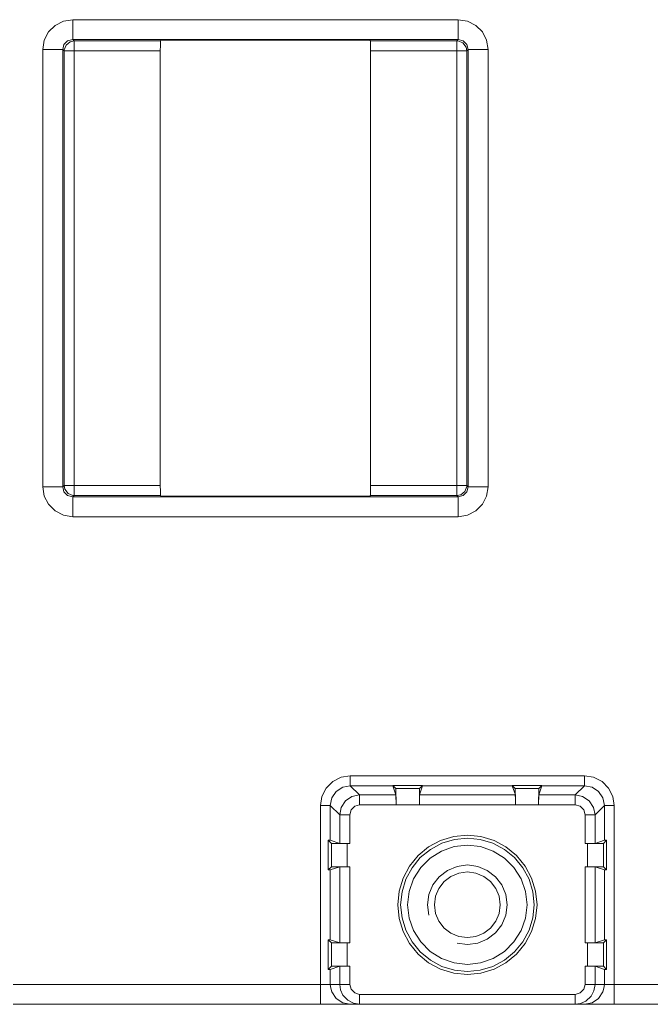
# Model space of a CAD drawing. Header units: millimetres. Extents: x 33157 to 59611, y -29750 to 1750.
# Drawn here: x 55006.21 to 55037.96, y -3217.21 to -3167.72 of the extents above; entities that cross this region are included whole.
import ezdxf

# ---------------------------------------------------------------- set-up
doc = ezdxf.new("R2010")
doc.units = ezdxf.units.MM
doc.layers.add('layer 1', color=7, linetype='Continuous', lineweight=18)

msp = doc.modelspace()

# ---------------------------------------------------------------- linework, layer by layer
at = {"layer": 'layer 1', "lineweight": 9}
for p, q in [((55008.871, -3167.717), (55008.871, -3168.717)), ((55028.254, -3167.717), (55028.254, -3168.717)), ((55007.37, -3169.217), (55007.37, -3191.2)), ((55008.371, -3169.217), (55008.371, -3191.2)), ((55008.941, -3168.787), (55008.941, -3191.63)), ((55023.847, -3168.787), (55023.847, -3169.287)), ((55028.184, -3168.787), (55028.184, -3191.63)), ((55028.754, -3169.217), (55028.754, -3191.2)), ((55029.755, -3169.217), (55029.755, -3191.2)), ((55008.441, -3169.235), (55008.441, -3169.287)), ((55008.441, -3169.287), (55008.441, -3191.13)), ((55013.269, -3169.287), (55013.269, -3191.13)), ((55023.847, -3169.287), (55023.847, -3191.13)), ((55028.684, -3169.287), (55028.684, -3191.13)), ((55023.847, -3191.13), (55023.847, -3191.63)), ((55028.684, -3191.13), (55028.684, -3191.183)), ((55008.871, -3191.701), (55008.871, -3192.701)), ((55028.254, -3191.701), (55028.254, -3192.701)), ((55022.82, -3205.724), (55022.82, -3206.225)), ((55034.601, -3205.724), (55034.601, -3206.225)), ((55023.294, -3206.69), (55023.294, -3207.19)), ((55026.296, -3206.69), (55026.296, -3207.181)), ((55031.125, -3206.69), (55031.125, -3207.181)), ((55034.127, -3206.69), (55034.127, -3207.19)), ((55021.319, -3207.225), (55021.319, -3217.212)), ((55021.819, -3207.225), (55021.819, -3208.963)), ((55035.602, -3207.225), (55035.602, -3208.963)), ((55036.093, -3207.225), (55036.093, -3217.212)), ((55022.293, -3207.69), (55022.293, -3209.121)), ((55022.794, -3207.69), (55022.794, -3209.121)), ((55034.627, -3207.69), (55034.627, -3209.121)), ((55035.128, -3207.69), (55035.128, -3209.121)), ((55021.714, -3208.963), (55021.714, -3210.454)), ((55021.872, -3209.121), (55021.872, -3210.296)), ((55022.671, -3209.121), (55022.671, -3210.296)), ((55034.75, -3209.121), (55034.75, -3210.296)), ((55035.549, -3209.121), (55035.549, -3210.296)), ((55035.707, -3208.963), (55035.707, -3210.454)), ((55022.293, -3210.296), (55022.293, -3214.123)), ((55022.794, -3210.296), (55022.794, -3214.123)), ((55034.627, -3210.296), (55034.627, -3214.123)), ((55035.128, -3210.296), (55035.128, -3214.123)), ((55021.819, -3210.454), (55021.819, -3213.965)), ((55035.602, -3210.454), (55035.602, -3213.965)), ((55021.714, -3213.965), (55021.714, -3215.457)), ((55021.872, -3214.114), (55021.872, -3215.299)), ((55022.671, -3214.123), (55022.671, -3215.29)), ((55034.75, -3214.123), (55034.75, -3215.29)), ((55035.549, -3214.114), (55035.549, -3215.299)), ((55035.707, -3213.965), (55035.707, -3215.457)), ((55021.819, -3215.457), (55021.819, -3216.211)), ((55022.293, -3215.299), (55022.293, -3216.211)), ((55022.794, -3215.29), (55022.794, -3216.211)), ((55034.627, -3215.29), (55034.627, -3216.211)), ((55035.128, -3215.299), (55035.128, -3216.211)), ((55035.602, -3215.457), (55035.602, -3216.211)), ((55023.294, -3216.712), (55023.294, -3217.212)), ((55034.127, -3216.712), (55034.127, -3217.212))]:
    msp.add_line(p, q, dxfattribs=at)
for points, knots in [([(55008.871, -3167.717), (55008.871, -3167.717), (55008.406, -3167.787), (55008.406, -3167.787), (55008.406, -3167.787), (55007.984, -3168.006), (55007.984, -3168.006), (55007.984, -3168.006), (55007.66, -3168.331), (55007.66, -3168.331), (55007.66, -3168.331), (55007.44, -3168.752), (55007.44, -3168.752), (55007.44, -3168.752), (55007.37, -3169.217), (55007.37, -3169.217)], [0, 0, 0, 0, 152478.041588, 152478.041588, 152478.041588, 304956.083176, 304956.083176, 304956.083176, 457434.124764, 457434.124764, 457434.124764, 609912.166352, 609912.166352, 609912.166352, 762390.207941, 762390.207941, 762390.207941, 762390.207941]), ([(55029.755, -3169.217), (55029.755, -3169.217), (55029.676, -3168.752), (55029.676, -3168.752), (55029.676, -3168.752), (55029.465, -3168.331), (55029.465, -3168.331), (55029.465, -3168.331), (55029.132, -3168.006), (55029.132, -3168.006), (55029.132, -3168.006), (55028.719, -3167.787), (55028.719, -3167.787), (55028.719, -3167.787), (55028.254, -3167.717), (55028.254, -3167.717)], [0, 0, 0, 0, 152536.107843, 152536.107843, 152536.107843, 305072.215687, 305072.215687, 305072.215687, 457608.32353, 457608.32353, 457608.32353, 610144.431373, 610144.431373, 610144.431373, 762680.539216, 762680.539216, 762680.539216, 762680.539216]), ([(55008.871, -3168.717), (55008.871, -3168.717), (55008.616, -3168.787), (55008.616, -3168.787), (55008.616, -3168.787), (55008.432, -3168.963), (55008.432, -3168.963), (55008.432, -3168.963), (55008.371, -3169.217), (55008.371, -3169.217)], [0, 0, 0, 0, 162950.182987, 162950.182987, 162950.182987, 325900.365974, 325900.365974, 325900.365974, 488850.548961, 488850.548961, 488850.548961, 488850.548961]), ([(55028.754, -3169.217), (55028.754, -3169.217), (55028.684, -3168.963), (55028.684, -3168.963), (55028.684, -3168.963), (55028.5, -3168.787), (55028.5, -3168.787), (55028.5, -3168.787), (55028.254, -3168.717), (55028.254, -3168.717)], [0, 0, 0, 0, 163008.109709, 163008.109709, 163008.109709, 326016.219419, 326016.219419, 326016.219419, 489024.329128, 489024.329128, 489024.329128, 489024.329128]), ([(55008.748, -3168.822), (55008.748, -3168.822), (55008.537, -3168.989), (55008.537, -3168.989), (55008.537, -3168.989), (55008.441, -3169.235), (55008.441, -3169.235)], [0, 0, 0, 0, 176843.154807, 176843.154807, 176843.154807, 353686.309614, 353686.309614, 353686.309614, 353686.309614]), ([(55013.278, -3168.787), (55013.278, -3168.787), (55013.278, -3168.796), (55013.278, -3168.796), (55013.278, -3168.796), (55013.278, -3168.822), (55013.278, -3168.822), (55013.278, -3168.822), (55013.278, -3168.875), (55013.278, -3168.875), (55013.278, -3168.875), (55013.278, -3168.936), (55013.278, -3168.936), (55013.278, -3168.936), (55013.278, -3169.007), (55013.278, -3169.007), (55013.278, -3169.007), (55013.278, -3169.094), (55013.278, -3169.094), (55013.278, -3169.094), (55013.269, -3169.191), (55013.269, -3169.191), (55013.269, -3169.191), (55013.269, -3169.287), (55013.269, -3169.287)], [0, 0, 0, 0, 146807.186187, 146807.186187, 146807.186187, 293614.372373, 293614.372373, 293614.372373, 440421.55856, 440421.55856, 440421.55856, 587228.744747, 587228.744747, 587228.744747, 734035.930934, 734035.930934, 734035.930934, 880843.11712, 880843.11712, 880843.11712, 1027650.303307, 1027650.303307, 1027650.303307, 1174457.489494, 1174457.489494, 1174457.489494, 1174457.489494]), ([(55028.649, -3169.094), (55028.649, -3169.094), (55028.482, -3168.884), (55028.482, -3168.884), (55028.482, -3168.884), (55028.236, -3168.787), (55028.236, -3168.787)], [0, 0, 0, 0, 176905.149935, 176905.149935, 176905.149935, 353810.29987, 353810.29987, 353810.29987, 353810.29987]), ([(55007.37, -3191.2), (55007.37, -3191.2), (55007.44, -3191.666), (55007.44, -3191.666), (55007.44, -3191.666), (55007.66, -3192.078), (55007.66, -3192.078), (55007.66, -3192.078), (55007.984, -3192.411), (55007.984, -3192.411), (55007.984, -3192.411), (55008.406, -3192.622), (55008.406, -3192.622), (55008.406, -3192.622), (55008.871, -3192.701), (55008.871, -3192.701)], [0, 0, 0, 0, 152509.787954, 152509.787954, 152509.787954, 305019.575909, 305019.575909, 305019.575909, 457529.363863, 457529.363863, 457529.363863, 610039.151818, 610039.151818, 610039.151818, 762548.939772, 762548.939772, 762548.939772, 762548.939772]), ([(55008.371, -3191.2), (55008.371, -3191.2), (55008.432, -3191.446), (55008.432, -3191.446), (55008.432, -3191.446), (55008.616, -3191.63), (55008.616, -3191.63), (55008.616, -3191.63), (55008.871, -3191.701), (55008.871, -3191.701)], [0, 0, 0, 0, 162981.401974, 162981.401974, 162981.401974, 325962.803949, 325962.803949, 325962.803949, 488944.205923, 488944.205923, 488944.205923, 488944.205923]), ([(55008.476, -3191.323), (55008.476, -3191.323), (55008.634, -3191.534), (55008.634, -3191.534), (55008.634, -3191.534), (55008.88, -3191.63), (55008.88, -3191.63)], [0, 0, 0, 0, 176881.394443, 176881.394443, 176881.394443, 353762.788885, 353762.788885, 353762.788885, 353762.788885]), ([(55013.269, -3191.13), (55013.269, -3191.13), (55013.269, -3191.227), (55013.269, -3191.227), (55013.269, -3191.227), (55013.278, -3191.323), (55013.278, -3191.323), (55013.278, -3191.323), (55013.278, -3191.411), (55013.278, -3191.411), (55013.278, -3191.411), (55013.278, -3191.481), (55013.278, -3191.481), (55013.278, -3191.481), (55013.278, -3191.543), (55013.278, -3191.543), (55013.278, -3191.543), (55013.278, -3191.595), (55013.278, -3191.595), (55013.278, -3191.595), (55013.278, -3191.622), (55013.278, -3191.622), (55013.278, -3191.622), (55013.278, -3191.63), (55013.278, -3191.63)], [0, 0, 0, 0, 146838.421472, 146838.421472, 146838.421472, 293676.842945, 293676.842945, 293676.842945, 440515.264417, 440515.264417, 440515.264417, 587353.68589, 587353.68589, 587353.68589, 734192.107362, 734192.107362, 734192.107362, 881030.528834, 881030.528834, 881030.528834, 1027868.950307, 1027868.950307, 1027868.950307, 1174707.371779, 1174707.371779, 1174707.371779, 1174707.371779]), ([(55028.254, -3192.701), (55028.254, -3192.701), (55028.719, -3192.622), (55028.719, -3192.622), (55028.719, -3192.622), (55029.132, -3192.411), (55029.132, -3192.411), (55029.132, -3192.411), (55029.465, -3192.078), (55029.465, -3192.078), (55029.465, -3192.078), (55029.676, -3191.666), (55029.676, -3191.666), (55029.676, -3191.666), (55029.755, -3191.2), (55029.755, -3191.2)], [0, 0, 0, 0, 152567.852337, 152567.852337, 152567.852337, 305135.704673, 305135.704673, 305135.704673, 457703.55701, 457703.55701, 457703.55701, 610271.409346, 610271.409346, 610271.409346, 762839.261683, 762839.261683, 762839.261683, 762839.261683]), ([(55028.254, -3191.701), (55028.254, -3191.701), (55028.5, -3191.63), (55028.5, -3191.63), (55028.5, -3191.63), (55028.684, -3191.446), (55028.684, -3191.446), (55028.684, -3191.446), (55028.754, -3191.2), (55028.754, -3191.2)], [0, 0, 0, 0, 163039.327136, 163039.327136, 163039.327136, 326078.654271, 326078.654271, 326078.654271, 489117.981407, 489117.981407, 489117.981407, 489117.981407]), ([(55028.377, -3191.595), (55028.377, -3191.595), (55028.588, -3191.429), (55028.588, -3191.429), (55028.588, -3191.429), (55028.684, -3191.183), (55028.684, -3191.183)], [0, 0, 0, 0, 176943.404425, 176943.404425, 176943.404425, 353886.808851, 353886.808851, 353886.808851, 353886.808851]), ([(55022.82, -3205.724), (55022.82, -3205.724), (55022.364, -3205.794), (55022.364, -3205.794), (55022.364, -3205.794), (55021.942, -3206.005), (55021.942, -3206.005), (55021.942, -3206.005), (55021.609, -3206.339), (55021.609, -3206.339), (55021.609, -3206.339), (55021.398, -3206.76), (55021.398, -3206.76), (55021.398, -3206.76), (55021.319, -3207.225), (55021.319, -3207.225)], [0, 0, 0, 0, 152567.012718, 152567.012718, 152567.012718, 305134.025437, 305134.025437, 305134.025437, 457701.038155, 457701.038155, 457701.038155, 610268.050874, 610268.050874, 610268.050874, 762835.063592, 762835.063592, 762835.063592, 762835.063592]), ([(55036.093, -3207.225), (55036.093, -3207.225), (55036.023, -3206.76), (55036.023, -3206.76), (55036.023, -3206.76), (55035.812, -3206.339), (55035.812, -3206.339), (55035.812, -3206.339), (55035.479, -3206.005), (55035.479, -3206.005), (55035.479, -3206.005), (55035.057, -3205.794), (55035.057, -3205.794), (55035.057, -3205.794), (55034.601, -3205.724), (55034.601, -3205.724)], [0, 0, 0, 0, 152604.563665, 152604.563665, 152604.563665, 305209.127331, 305209.127331, 305209.127331, 457813.690996, 457813.690996, 457813.690996, 610418.254661, 610418.254661, 610418.254661, 763022.818326, 763022.818326, 763022.818326, 763022.818326]), ([(55022.82, -3206.225), (55022.82, -3206.225), (55022.443, -3206.295), (55022.443, -3206.295), (55022.443, -3206.295), (55022.118, -3206.514), (55022.118, -3206.514), (55022.118, -3206.514), (55021.898, -3206.839), (55021.898, -3206.839), (55021.898, -3206.839), (55021.819, -3207.225), (55021.819, -3207.225)], [0, 0, 0, 0, 156904.301995, 156904.301995, 156904.301995, 313808.60399, 313808.60399, 313808.60399, 470712.905985, 470712.905985, 470712.905985, 627617.20798, 627617.20798, 627617.20798, 627617.20798]), ([(55035.602, -3207.225), (55035.602, -3207.225), (55035.523, -3206.839), (55035.523, -3206.839), (55035.523, -3206.839), (55035.303, -3206.514), (55035.303, -3206.514), (55035.303, -3206.514), (55034.978, -3206.295), (55034.978, -3206.295), (55034.978, -3206.295), (55034.601, -3206.225), (55034.601, -3206.225)], [0, 0, 0, 0, 156940.74381, 156940.74381, 156940.74381, 313881.487621, 313881.487621, 313881.487621, 470822.231431, 470822.231431, 470822.231431, 627762.975241, 627762.975241, 627762.975241, 627762.975241]), ([(55023.294, -3206.69), (55023.294, -3206.69), (55022.908, -3206.769), (55022.908, -3206.769), (55022.908, -3206.769), (55022.592, -3206.988), (55022.592, -3206.988), (55022.592, -3206.988), (55022.372, -3207.313), (55022.372, -3207.313), (55022.372, -3207.313), (55022.293, -3207.69), (55022.293, -3207.69)], [0, 0, 0, 0, 156906.304155, 156906.304155, 156906.304155, 313812.608311, 313812.608311, 313812.608311, 470718.912466, 470718.912466, 470718.912466, 627625.216621, 627625.216621, 627625.216621, 627625.216621]), ([(55035.128, -3207.69), (55035.128, -3207.69), (55035.049, -3207.313), (55035.049, -3207.313), (55035.049, -3207.313), (55034.829, -3206.988), (55034.829, -3206.988), (55034.829, -3206.988), (55034.504, -3206.769), (55034.504, -3206.769), (55034.504, -3206.769), (55034.127, -3206.69), (55034.127, -3206.69)], [0, 0, 0, 0, 156940.148029, 156940.148029, 156940.148029, 313880.296058, 313880.296058, 313880.296058, 470820.444087, 470820.444087, 470820.444087, 627760.592116, 627760.592116, 627760.592116, 627760.592116]), ([(55023.294, -3207.19), (55023.294, -3207.19), (55023.048, -3207.26), (55023.048, -3207.26), (55023.048, -3207.26), (55022.864, -3207.444), (55022.864, -3207.444), (55022.864, -3207.444), (55022.794, -3207.69), (55022.794, -3207.69)], [0, 0, 0, 0, 163045.062637, 163045.062637, 163045.062637, 326090.125274, 326090.125274, 326090.125274, 489135.187911, 489135.187911, 489135.187911, 489135.187911]), ([(55034.627, -3207.69), (55034.627, -3207.69), (55034.557, -3207.444), (55034.557, -3207.444), (55034.557, -3207.444), (55034.373, -3207.26), (55034.373, -3207.26), (55034.373, -3207.26), (55034.127, -3207.19), (55034.127, -3207.19)], [0, 0, 0, 0, 163078.323897, 163078.323897, 163078.323897, 326156.647795, 326156.647795, 326156.647795, 489234.971692, 489234.971692, 489234.971692, 489234.971692]), ([(55032.213, -3212.21), (55032.213, -3212.21), (55032.143, -3211.525), (55032.143, -3211.525), (55032.143, -3211.525), (55031.941, -3210.867), (55031.941, -3210.867), (55031.941, -3210.867), (55031.616, -3210.261), (55031.616, -3210.261), (55031.616, -3210.261), (55031.186, -3209.735), (55031.186, -3209.735), (55031.186, -3209.735), (55030.651, -3209.296), (55030.651, -3209.296), (55030.651, -3209.296), (55030.054, -3208.971), (55030.054, -3208.971), (55030.054, -3208.971), (55029.395, -3208.778), (55029.395, -3208.778), (55029.395, -3208.778), (55028.711, -3208.708), (55028.711, -3208.708), (55028.711, -3208.708), (55028.026, -3208.778), (55028.026, -3208.778), (55028.026, -3208.778), (55027.367, -3208.971), (55027.367, -3208.971), (55027.367, -3208.971), (55026.762, -3209.296), (55026.762, -3209.296), (55026.762, -3209.296), (55026.235, -3209.735), (55026.235, -3209.735), (55026.235, -3209.735), (55025.796, -3210.261), (55025.796, -3210.261), (55025.796, -3210.261), (55025.48, -3210.867), (55025.48, -3210.867), (55025.48, -3210.867), (55025.278, -3211.525), (55025.278, -3211.525), (55025.278, -3211.525), (55025.208, -3212.21), (55025.208, -3212.21), (55025.208, -3212.21), (55025.278, -3212.894), (55025.278, -3212.894), (55025.278, -3212.894), (55025.48, -3213.552), (55025.48, -3213.552), (55025.48, -3213.552), (55025.796, -3214.158), (55025.796, -3214.158), (55025.796, -3214.158), (55026.235, -3214.684), (55026.235, -3214.684), (55026.235, -3214.684), (55026.762, -3215.123), (55026.762, -3215.123), (55026.762, -3215.123), (55027.367, -3215.439), (55027.367, -3215.439), (55027.367, -3215.439), (55028.026, -3215.641), (55028.026, -3215.641), (55028.026, -3215.641), (55028.711, -3215.711), (55028.711, -3215.711), (55028.711, -3215.711), (55029.395, -3215.641), (55029.395, -3215.641), (55029.395, -3215.641), (55030.054, -3215.439), (55030.054, -3215.439), (55030.054, -3215.439), (55030.651, -3215.123), (55030.651, -3215.123), (55030.651, -3215.123), (55031.186, -3214.684), (55031.186, -3214.684), (55031.186, -3214.684), (55031.616, -3214.158), (55031.616, -3214.158), (55031.616, -3214.158), (55031.941, -3213.552), (55031.941, -3213.552), (55031.941, -3213.552), (55032.143, -3212.894), (55032.143, -3212.894), (55032.143, -3212.894), (55032.213, -3212.21), (55032.213, -3212.21)], [0, 0, 0, 0, 139377.277775, 139377.277775, 139377.277775, 278754.555549, 278754.555549, 278754.555549, 418131.833324, 418131.833324, 418131.833324, 557509.111098, 557509.111098, 557509.111098, 696886.388873, 696886.388873, 696886.388873, 836263.666647, 836263.666647, 836263.666647, 975640.944422, 975640.944422, 975640.944422, 1115018.222196, 1115018.222196, 1115018.222196, 1254395.499971, 1254395.499971, 1254395.499971, 1393772.777745, 1393772.777745, 1393772.777745, 1533150.05552, 1533150.05552, 1533150.05552, 1672527.333294, 1672527.333294, 1672527.333294, 1811904.611069, 1811904.611069, 1811904.611069, 1951281.888843, 1951281.888843, 1951281.888843, 2090659.166618, 2090659.166618, 2090659.166618, 2230036.444392, 2230036.444392, 2230036.444392, 2369413.722167, 2369413.722167, 2369413.722167, 2508790.999941, 2508790.999941, 2508790.999941, 2648168.277716, 2648168.277716, 2648168.277716, 2787545.55549, 2787545.55549, 2787545.55549, 2926922.833265, 2926922.833265, 2926922.833265, 3066300.111039, 3066300.111039, 3066300.111039, 3205677.388814, 3205677.388814, 3205677.388814, 3345054.666588, 3345054.666588, 3345054.666588, 3484431.944363, 3484431.944363, 3484431.944363, 3623809.222137, 3623809.222137, 3623809.222137, 3763186.499912, 3763186.499912, 3763186.499912, 3902563.777686, 3902563.777686, 3902563.777686, 4041941.055461, 4041941.055461, 4041941.055461, 4181318.333235, 4181318.333235, 4181318.333235, 4320695.61101, 4320695.61101, 4320695.61101, 4460072.888784, 4460072.888784, 4460072.888784, 4460072.888784]), ([(55021.819, -3208.963), (55021.819, -3208.963), (55021.811, -3208.963), (55021.811, -3208.963), (55021.811, -3208.963), (55021.793, -3208.963), (55021.793, -3208.963), (55021.793, -3208.963), (55021.758, -3208.963), (55021.758, -3208.963), (55021.758, -3208.963), (55021.714, -3208.963), (55021.714, -3208.963)], [0, 0, 0, 0, 156907.57075, 156907.57075, 156907.57075, 313815.1415, 313815.1415, 313815.1415, 470722.712249, 470722.712249, 470722.712249, 627630.282999, 627630.282999, 627630.282999, 627630.282999]), ([(55021.872, -3209.121), (55021.872, -3209.121), (55021.89, -3209.121), (55021.89, -3209.121), (55021.89, -3209.121), (55021.933, -3209.121), (55021.933, -3209.121), (55021.933, -3209.121), (55022.004, -3209.121), (55022.004, -3209.121), (55022.004, -3209.121), (55022.109, -3209.121), (55022.109, -3209.121), (55022.109, -3209.121), (55022.223, -3209.121), (55022.223, -3209.121), (55022.223, -3209.121), (55022.364, -3209.121), (55022.364, -3209.121), (55022.364, -3209.121), (55022.513, -3209.121), (55022.513, -3209.121), (55022.513, -3209.121), (55022.671, -3209.121), (55022.671, -3209.121)], [0, 0, 0, 0, 146886.079866, 146886.079866, 146886.079866, 293772.159731, 293772.159731, 293772.159731, 440658.239597, 440658.239597, 440658.239597, 587544.319463, 587544.319463, 587544.319463, 734430.399328, 734430.399328, 734430.399328, 881316.479194, 881316.479194, 881316.479194, 1028202.559059, 1028202.559059, 1028202.559059, 1175088.638925, 1175088.638925, 1175088.638925, 1175088.638925]), ([(55022.293, -3209.121), (55022.293, -3209.121), (55022.311, -3209.121), (55022.311, -3209.121), (55022.311, -3209.121), (55022.337, -3209.121), (55022.337, -3209.121), (55022.337, -3209.121), (55022.381, -3209.121), (55022.381, -3209.121), (55022.381, -3209.121), (55022.443, -3209.121), (55022.443, -3209.121), (55022.443, -3209.121), (55022.522, -3209.121), (55022.522, -3209.121), (55022.522, -3209.121), (55022.609, -3209.121), (55022.609, -3209.121), (55022.609, -3209.121), (55022.697, -3209.121), (55022.697, -3209.121), (55022.697, -3209.121), (55022.794, -3209.121), (55022.794, -3209.121)], [0, 0, 0, 0, 146887.067024, 146887.067024, 146887.067024, 293774.134047, 293774.134047, 293774.134047, 440661.201071, 440661.201071, 440661.201071, 587548.268094, 587548.268094, 587548.268094, 734435.335118, 734435.335118, 734435.335118, 881322.402142, 881322.402142, 881322.402142, 1028209.469165, 1028209.469165, 1028209.469165, 1175096.536189, 1175096.536189, 1175096.536189, 1175096.536189]), ([(55032.064, -3212.21), (55032.064, -3212.21), (55031.994, -3211.551), (55031.994, -3211.551), (55031.994, -3211.551), (55031.809, -3210.928), (55031.809, -3210.928), (55031.809, -3210.928), (55031.493, -3210.349), (55031.493, -3210.349), (55031.493, -3210.349), (55031.081, -3209.84), (55031.081, -3209.84), (55031.081, -3209.84), (55030.572, -3209.428), (55030.572, -3209.428), (55030.572, -3209.428), (55029.992, -3209.112), (55029.992, -3209.112), (55029.992, -3209.112), (55029.36, -3208.927), (55029.36, -3208.927), (55029.36, -3208.927), (55028.711, -3208.857), (55028.711, -3208.857), (55028.711, -3208.857), (55028.061, -3208.927), (55028.061, -3208.927), (55028.061, -3208.927), (55027.429, -3209.112), (55027.429, -3209.112), (55027.429, -3209.112), (55026.849, -3209.428), (55026.849, -3209.428), (55026.849, -3209.428), (55026.34, -3209.84), (55026.34, -3209.84), (55026.34, -3209.84), (55025.928, -3210.349), (55025.928, -3210.349), (55025.928, -3210.349), (55025.612, -3210.928), (55025.612, -3210.928), (55025.612, -3210.928), (55025.427, -3211.551), (55025.427, -3211.551), (55025.427, -3211.551), (55025.357, -3212.21), (55025.357, -3212.21), (55025.357, -3212.21), (55025.427, -3212.859), (55025.427, -3212.859), (55025.427, -3212.859), (55025.612, -3213.491), (55025.612, -3213.491), (55025.612, -3213.491), (55025.928, -3214.07), (55025.928, -3214.07), (55025.928, -3214.07), (55026.34, -3214.579), (55026.34, -3214.579), (55026.34, -3214.579), (55026.849, -3214.991), (55026.849, -3214.991), (55026.849, -3214.991), (55027.429, -3215.307), (55027.429, -3215.307), (55027.429, -3215.307), (55028.061, -3215.492), (55028.061, -3215.492), (55028.061, -3215.492), (55028.711, -3215.562), (55028.711, -3215.562), (55028.711, -3215.562), (55029.36, -3215.492), (55029.36, -3215.492), (55029.36, -3215.492), (55029.992, -3215.307), (55029.992, -3215.307), (55029.992, -3215.307), (55030.572, -3214.991), (55030.572, -3214.991), (55030.572, -3214.991), (55031.081, -3214.579), (55031.081, -3214.579), (55031.081, -3214.579), (55031.493, -3214.07), (55031.493, -3214.07), (55031.493, -3214.07), (55031.809, -3213.491), (55031.809, -3213.491), (55031.809, -3213.491), (55031.994, -3212.859), (55031.994, -3212.859), (55031.994, -3212.859), (55032.064, -3212.21), (55032.064, -3212.21)], [0, 0, 0, 0, 139377.828901, 139377.828901, 139377.828901, 278755.657803, 278755.657803, 278755.657803, 418133.486704, 418133.486704, 418133.486704, 557511.315605, 557511.315605, 557511.315605, 696889.144507, 696889.144507, 696889.144507, 836266.973408, 836266.973408, 836266.973408, 975644.802309, 975644.802309, 975644.802309, 1115022.631211, 1115022.631211, 1115022.631211, 1254400.460112, 1254400.460112, 1254400.460112, 1393778.289013, 1393778.289013, 1393778.289013, 1533156.117915, 1533156.117915, 1533156.117915, 1672533.946816, 1672533.946816, 1672533.946816, 1811911.775717, 1811911.775717, 1811911.775717, 1951289.604619, 1951289.604619, 1951289.604619, 2090667.43352, 2090667.43352, 2090667.43352, 2230045.262421, 2230045.262421, 2230045.262421, 2369423.091323, 2369423.091323, 2369423.091323, 2508800.920224, 2508800.920224, 2508800.920224, 2648178.749125, 2648178.749125, 2648178.749125, 2787556.578027, 2787556.578027, 2787556.578027, 2926934.406928, 2926934.406928, 2926934.406928, 3066312.235829, 3066312.235829, 3066312.235829, 3205690.064731, 3205690.064731, 3205690.064731, 3345067.893632, 3345067.893632, 3345067.893632, 3484445.722533, 3484445.722533, 3484445.722533, 3623823.551435, 3623823.551435, 3623823.551435, 3763201.380336, 3763201.380336, 3763201.380336, 3902579.209237, 3902579.209237, 3902579.209237, 4041957.038139, 4041957.038139, 4041957.038139, 4181334.86704, 4181334.86704, 4181334.86704, 4320712.695941, 4320712.695941, 4320712.695941, 4460090.524843, 4460090.524843, 4460090.524843, 4460090.524843]), ([(55031.713, -3212.21), (55031.713, -3212.21), (55031.634, -3211.543), (55031.634, -3211.543), (55031.634, -3211.543), (55031.414, -3210.911), (55031.414, -3210.911), (55031.414, -3210.911), (55031.054, -3210.34), (55031.054, -3210.34), (55031.054, -3210.34), (55030.58, -3209.866), (55030.58, -3209.866), (55030.58, -3209.866), (55030.01, -3209.507), (55030.01, -3209.507), (55030.01, -3209.507), (55029.378, -3209.287), (55029.378, -3209.287), (55029.378, -3209.287), (55028.711, -3209.208), (55028.711, -3209.208), (55028.711, -3209.208), (55028.043, -3209.287), (55028.043, -3209.287), (55028.043, -3209.287), (55027.411, -3209.507), (55027.411, -3209.507), (55027.411, -3209.507), (55026.841, -3209.866), (55026.841, -3209.866), (55026.841, -3209.866), (55026.367, -3210.34), (55026.367, -3210.34), (55026.367, -3210.34), (55026.007, -3210.911), (55026.007, -3210.911), (55026.007, -3210.911), (55025.787, -3211.543), (55025.787, -3211.543), (55025.787, -3211.543), (55025.708, -3212.21), (55025.708, -3212.21), (55025.708, -3212.21), (55025.787, -3212.877), (55025.787, -3212.877), (55025.787, -3212.877), (55026.007, -3213.508), (55026.007, -3213.508), (55026.007, -3213.508), (55026.367, -3214.079), (55026.367, -3214.079), (55026.367, -3214.079), (55026.841, -3214.553), (55026.841, -3214.553), (55026.841, -3214.553), (55027.411, -3214.913), (55027.411, -3214.913), (55027.411, -3214.913), (55028.043, -3215.132), (55028.043, -3215.132), (55028.043, -3215.132), (55028.711, -3215.211), (55028.711, -3215.211), (55028.711, -3215.211), (55029.378, -3215.132), (55029.378, -3215.132), (55029.378, -3215.132), (55030.01, -3214.913), (55030.01, -3214.913), (55030.01, -3214.913), (55030.58, -3214.553), (55030.58, -3214.553), (55030.58, -3214.553), (55031.054, -3214.079), (55031.054, -3214.079), (55031.054, -3214.079), (55031.414, -3213.508), (55031.414, -3213.508), (55031.414, -3213.508), (55031.634, -3212.877), (55031.634, -3212.877), (55031.634, -3212.877), (55031.713, -3212.21), (55031.713, -3212.21)], [0, 0, 0, 0, 139737.080649, 139737.080649, 139737.080649, 279474.161299, 279474.161299, 279474.161299, 419211.241948, 419211.241948, 419211.241948, 558948.322598, 558948.322598, 558948.322598, 698685.403247, 698685.403247, 698685.403247, 838422.483897, 838422.483897, 838422.483897, 978159.564546, 978159.564546, 978159.564546, 1117896.645196, 1117896.645196, 1117896.645196, 1257633.725845, 1257633.725845, 1257633.725845, 1397370.806495, 1397370.806495, 1397370.806495, 1537107.887144, 1537107.887144, 1537107.887144, 1676844.967794, 1676844.967794, 1676844.967794, 1816582.048443, 1816582.048443, 1816582.048443, 1956319.129093, 1956319.129093, 1956319.129093, 2096056.209742, 2096056.209742, 2096056.209742, 2235793.290392, 2235793.290392, 2235793.290392, 2375530.371041, 2375530.371041, 2375530.371041, 2515267.451691, 2515267.451691, 2515267.451691, 2655004.53234, 2655004.53234, 2655004.53234, 2794741.61299, 2794741.61299, 2794741.61299, 2934478.693639, 2934478.693639, 2934478.693639, 3074215.774289, 3074215.774289, 3074215.774289, 3213952.854938, 3213952.854938, 3213952.854938, 3353689.935588, 3353689.935588, 3353689.935588, 3493427.016237, 3493427.016237, 3493427.016237, 3633164.096887, 3633164.096887, 3633164.096887, 3772901.177536, 3772901.177536, 3772901.177536, 3912638.258186, 3912638.258186, 3912638.258186, 3912638.258186]), ([(55035.707, -3208.963), (55035.707, -3208.963), (55035.663, -3208.963), (55035.663, -3208.963), (55035.663, -3208.963), (55035.628, -3208.963), (55035.628, -3208.963), (55035.628, -3208.963), (55035.61, -3208.963), (55035.61, -3208.963), (55035.61, -3208.963), (55035.602, -3208.963), (55035.602, -3208.963)], [0, 0, 0, 0, 156945.823958, 156945.823958, 156945.823958, 313891.647915, 313891.647915, 313891.647915, 470837.471873, 470837.471873, 470837.471873, 627783.295831, 627783.295831, 627783.295831, 627783.295831]), ([(55028.193, -3214.14), (55028.193, -3214.14), (55028.711, -3214.21), (55028.711, -3214.21), (55028.711, -3214.21), (55029.228, -3214.14), (55029.228, -3214.14), (55029.228, -3214.14), (55029.711, -3213.938), (55029.711, -3213.938), (55029.711, -3213.938), (55030.124, -3213.622), (55030.124, -3213.622), (55030.124, -3213.622), (55030.44, -3213.21), (55030.44, -3213.21), (55030.44, -3213.21), (55030.642, -3212.727), (55030.642, -3212.727), (55030.642, -3212.727), (55030.712, -3212.21), (55030.712, -3212.21), (55030.712, -3212.21), (55030.642, -3211.692), (55030.642, -3211.692), (55030.642, -3211.692), (55030.44, -3211.209), (55030.44, -3211.209), (55030.44, -3211.209), (55030.124, -3210.797), (55030.124, -3210.797), (55030.124, -3210.797), (55029.711, -3210.481), (55029.711, -3210.481), (55029.711, -3210.481), (55029.228, -3210.279), (55029.228, -3210.279), (55029.228, -3210.279), (55028.711, -3210.209), (55028.711, -3210.209), (55028.711, -3210.209), (55028.193, -3210.279), (55028.193, -3210.279), (55028.193, -3210.279), (55027.71, -3210.481), (55027.71, -3210.481), (55027.71, -3210.481), (55027.297, -3210.797), (55027.297, -3210.797), (55027.297, -3210.797), (55026.981, -3211.209), (55026.981, -3211.209), (55026.981, -3211.209), (55026.779, -3211.692), (55026.779, -3211.692), (55026.779, -3211.692), (55026.709, -3212.21), (55026.709, -3212.21), (55026.709, -3212.21), (55026.779, -3212.727), (55026.779, -3212.727)], [0, 0, 0, 0, 140890.714392, 140890.714392, 140890.714392, 281781.428784, 281781.428784, 281781.428784, 422672.143176, 422672.143176, 422672.143176, 563562.857568, 563562.857568, 563562.857568, 704453.571961, 704453.571961, 704453.571961, 845344.286353, 845344.286353, 845344.286353, 986235.000745, 986235.000745, 986235.000745, 1127125.715137, 1127125.715137, 1127125.715137, 1268016.429529, 1268016.429529, 1268016.429529, 1408907.143921, 1408907.143921, 1408907.143921, 1549797.858313, 1549797.858313, 1549797.858313, 1690688.572705, 1690688.572705, 1690688.572705, 1831579.287097, 1831579.287097, 1831579.287097, 1972470.001489, 1972470.001489, 1972470.001489, 2113360.715882, 2113360.715882, 2113360.715882, 2254251.430274, 2254251.430274, 2254251.430274, 2395142.144666, 2395142.144666, 2395142.144666, 2536032.859058, 2536032.859058, 2536032.859058, 2676923.57345, 2676923.57345, 2676923.57345, 2817814.287842, 2817814.287842, 2817814.287842, 2817814.287842]), ([(55035.128, -3210.296), (55035.128, -3210.296), (55035.11, -3210.296), (55035.11, -3210.296), (55035.11, -3210.296), (55035.084, -3210.296), (55035.084, -3210.296), (55035.084, -3210.296), (55035.04, -3210.296), (55035.04, -3210.296), (55035.04, -3210.296), (55034.978, -3210.296), (55034.978, -3210.296), (55034.978, -3210.296), (55034.899, -3210.296), (55034.899, -3210.296), (55034.899, -3210.296), (55034.812, -3210.296), (55034.812, -3210.296), (55034.812, -3210.296), (55034.724, -3210.296), (55034.724, -3210.296), (55034.724, -3210.296), (55034.627, -3210.296), (55034.627, -3210.296)], [0, 0, 0, 0, 146921.239974, 146921.239974, 146921.239974, 293842.479948, 293842.479948, 293842.479948, 440763.719921, 440763.719921, 440763.719921, 587684.959895, 587684.959895, 587684.959895, 734606.199869, 734606.199869, 734606.199869, 881527.439843, 881527.439843, 881527.439843, 1028448.679817, 1028448.679817, 1028448.679817, 1175369.919791, 1175369.919791, 1175369.919791, 1175369.919791]), ([(55035.549, -3210.296), (55035.549, -3210.296), (55035.531, -3210.296), (55035.531, -3210.296), (55035.531, -3210.296), (55035.488, -3210.296), (55035.488, -3210.296), (55035.488, -3210.296), (55035.417, -3210.296), (55035.417, -3210.296), (55035.417, -3210.296), (55035.312, -3210.296), (55035.312, -3210.296), (55035.312, -3210.296), (55035.198, -3210.296), (55035.198, -3210.296), (55035.198, -3210.296), (55035.057, -3210.296), (55035.057, -3210.296), (55035.057, -3210.296), (55034.908, -3210.296), (55034.908, -3210.296), (55034.908, -3210.296), (55034.75, -3210.296), (55034.75, -3210.296)], [0, 0, 0, 0, 146922.067567, 146922.067567, 146922.067567, 293844.135135, 293844.135135, 293844.135135, 440766.202702, 440766.202702, 440766.202702, 587688.270269, 587688.270269, 587688.270269, 734610.337837, 734610.337837, 734610.337837, 881532.405404, 881532.405404, 881532.405404, 1028454.472971, 1028454.472971, 1028454.472971, 1175376.540538, 1175376.540538, 1175376.540538, 1175376.540538]), ([(55021.714, -3210.454), (55021.714, -3210.454), (55021.758, -3210.454), (55021.758, -3210.454), (55021.758, -3210.454), (55021.793, -3210.454), (55021.793, -3210.454), (55021.793, -3210.454), (55021.811, -3210.454), (55021.811, -3210.454), (55021.811, -3210.454), (55021.819, -3210.454), (55021.819, -3210.454)], [0, 0, 0, 0, 156909.722346, 156909.722346, 156909.722346, 313819.444692, 313819.444692, 313819.444692, 470729.167038, 470729.167038, 470729.167038, 627638.889384, 627638.889384, 627638.889384, 627638.889384]), ([(55030.361, -3212.21), (55030.361, -3212.21), (55030.308, -3211.78), (55030.308, -3211.78), (55030.308, -3211.78), (55030.141, -3211.385), (55030.141, -3211.385), (55030.141, -3211.385), (55029.878, -3211.042), (55029.878, -3211.042), (55029.878, -3211.042), (55029.536, -3210.779), (55029.536, -3210.779), (55029.536, -3210.779), (55029.141, -3210.612), (55029.141, -3210.612), (55029.141, -3210.612), (55028.711, -3210.56), (55028.711, -3210.56), (55028.711, -3210.56), (55028.28, -3210.612), (55028.28, -3210.612), (55028.28, -3210.612), (55027.885, -3210.779), (55027.885, -3210.779), (55027.885, -3210.779), (55027.543, -3211.042), (55027.543, -3211.042), (55027.543, -3211.042), (55027.28, -3211.385), (55027.28, -3211.385), (55027.28, -3211.385), (55027.113, -3211.78), (55027.113, -3211.78), (55027.113, -3211.78), (55027.06, -3212.21), (55027.06, -3212.21), (55027.06, -3212.21), (55027.113, -3212.64), (55027.113, -3212.64), (55027.113, -3212.64), (55027.28, -3213.035), (55027.28, -3213.035), (55027.28, -3213.035), (55027.543, -3213.377), (55027.543, -3213.377), (55027.543, -3213.377), (55027.885, -3213.64), (55027.885, -3213.64), (55027.885, -3213.64), (55028.28, -3213.807), (55028.28, -3213.807), (55028.28, -3213.807), (55028.711, -3213.859), (55028.711, -3213.859), (55028.711, -3213.859), (55029.141, -3213.807), (55029.141, -3213.807), (55029.141, -3213.807), (55029.536, -3213.64), (55029.536, -3213.64), (55029.536, -3213.64), (55029.878, -3213.377), (55029.878, -3213.377), (55029.878, -3213.377), (55030.141, -3213.035), (55030.141, -3213.035), (55030.141, -3213.035), (55030.308, -3212.64), (55030.308, -3212.64), (55030.308, -3212.64), (55030.361, -3212.21), (55030.361, -3212.21)], [0, 0, 0, 0, 140219.277831, 140219.277831, 140219.277831, 280438.555661, 280438.555661, 280438.555661, 420657.833492, 420657.833492, 420657.833492, 560877.111322, 560877.111322, 560877.111322, 701096.389153, 701096.389153, 701096.389153, 841315.666984, 841315.666984, 841315.666984, 981534.944814, 981534.944814, 981534.944814, 1121754.222645, 1121754.222645, 1121754.222645, 1261973.500475, 1261973.500475, 1261973.500475, 1402192.778306, 1402192.778306, 1402192.778306, 1542412.056136, 1542412.056136, 1542412.056136, 1682631.333967, 1682631.333967, 1682631.333967, 1822850.611798, 1822850.611798, 1822850.611798, 1963069.889628, 1963069.889628, 1963069.889628, 2103289.167459, 2103289.167459, 2103289.167459, 2243508.445289, 2243508.445289, 2243508.445289, 2383727.72312, 2383727.72312, 2383727.72312, 2523947.000951, 2523947.000951, 2523947.000951, 2664166.278781, 2664166.278781, 2664166.278781, 2804385.556612, 2804385.556612, 2804385.556612, 2944604.834442, 2944604.834442, 2944604.834442, 3084824.112273, 3084824.112273, 3084824.112273, 3225043.390104, 3225043.390104, 3225043.390104, 3365262.667934, 3365262.667934, 3365262.667934, 3365262.667934]), ([(55035.602, -3210.454), (55035.602, -3210.454), (55035.61, -3210.454), (55035.61, -3210.454), (55035.61, -3210.454), (55035.628, -3210.454), (55035.628, -3210.454), (55035.628, -3210.454), (55035.663, -3210.454), (55035.663, -3210.454), (55035.663, -3210.454), (55035.707, -3210.454), (55035.707, -3210.454)], [0, 0, 0, 0, 156948.066376, 156948.066376, 156948.066376, 313896.132751, 313896.132751, 313896.132751, 470844.199127, 470844.199127, 470844.199127, 627792.265503, 627792.265503, 627792.265503, 627792.265503]), ([(55021.819, -3213.965), (55021.819, -3213.965), (55021.811, -3213.965), (55021.811, -3213.965), (55021.811, -3213.965), (55021.793, -3213.965), (55021.793, -3213.965), (55021.793, -3213.965), (55021.758, -3213.965), (55021.758, -3213.965), (55021.758, -3213.965), (55021.714, -3213.965), (55021.714, -3213.965)], [0, 0, 0, 0, 156915.044496, 156915.044496, 156915.044496, 313830.088993, 313830.088993, 313830.088993, 470745.133489, 470745.133489, 470745.133489, 627660.177986, 627660.177986, 627660.177986, 627660.177986]), ([(55021.872, -3214.114), (55021.872, -3214.114), (55021.89, -3214.123), (55021.89, -3214.123), (55021.89, -3214.123), (55021.933, -3214.123), (55021.933, -3214.123), (55021.933, -3214.123), (55022.004, -3214.123), (55022.004, -3214.123), (55022.004, -3214.123), (55022.109, -3214.123), (55022.109, -3214.123), (55022.109, -3214.123), (55022.223, -3214.123), (55022.223, -3214.123), (55022.223, -3214.123), (55022.364, -3214.123), (55022.364, -3214.123), (55022.364, -3214.123), (55022.513, -3214.123), (55022.513, -3214.123), (55022.513, -3214.123), (55022.671, -3214.123), (55022.671, -3214.123)], [0, 0, 0, 0, 146893.07079, 146893.07079, 146893.07079, 293786.141579, 293786.141579, 293786.141579, 440679.212369, 440679.212369, 440679.212369, 587572.283159, 587572.283159, 587572.283159, 734465.353948, 734465.353948, 734465.353948, 881358.424738, 881358.424738, 881358.424738, 1028251.495528, 1028251.495528, 1028251.495528, 1175144.566318, 1175144.566318, 1175144.566318, 1175144.566318]), ([(55022.293, -3214.123), (55022.293, -3214.123), (55022.311, -3214.123), (55022.311, -3214.123), (55022.311, -3214.123), (55022.337, -3214.123), (55022.337, -3214.123), (55022.337, -3214.123), (55022.381, -3214.123), (55022.381, -3214.123), (55022.381, -3214.123), (55022.443, -3214.123), (55022.443, -3214.123), (55022.443, -3214.123), (55022.522, -3214.123), (55022.522, -3214.123), (55022.522, -3214.123), (55022.609, -3214.123), (55022.609, -3214.123), (55022.609, -3214.123), (55022.697, -3214.123), (55022.697, -3214.123), (55022.697, -3214.123), (55022.794, -3214.123), (55022.794, -3214.123)], [0, 0, 0, 0, 146894.061483, 146894.061483, 146894.061483, 293788.122967, 293788.122967, 293788.122967, 440682.18445, 440682.18445, 440682.18445, 587576.245934, 587576.245934, 587576.245934, 734470.307417, 734470.307417, 734470.307417, 881364.368901, 881364.368901, 881364.368901, 1028258.430384, 1028258.430384, 1028258.430384, 1175152.491867, 1175152.491867, 1175152.491867, 1175152.491867]), ([(55035.707, -3213.965), (55035.707, -3213.965), (55035.663, -3213.965), (55035.663, -3213.965), (55035.663, -3213.965), (55035.628, -3213.965), (55035.628, -3213.965), (55035.628, -3213.965), (55035.61, -3213.965), (55035.61, -3213.965), (55035.61, -3213.965), (55035.602, -3213.965), (55035.602, -3213.965)], [0, 0, 0, 0, 156953.297573, 156953.297573, 156953.297573, 313906.595146, 313906.595146, 313906.595146, 470859.892718, 470859.892718, 470859.892718, 627813.190291, 627813.190291, 627813.190291, 627813.190291]), ([(55021.714, -3215.457), (55021.714, -3215.457), (55021.758, -3215.457), (55021.758, -3215.457), (55021.758, -3215.457), (55021.793, -3215.457), (55021.793, -3215.457), (55021.793, -3215.457), (55021.811, -3215.457), (55021.811, -3215.457), (55021.811, -3215.457), (55021.819, -3215.457), (55021.819, -3215.457)], [0, 0, 0, 0, 156917.196191, 156917.196191, 156917.196191, 313834.392381, 313834.392381, 313834.392381, 470751.588572, 470751.588572, 470751.588572, 627668.784763, 627668.784763, 627668.784763, 627668.784763]), ([(55035.128, -3215.299), (55035.128, -3215.299), (55035.11, -3215.299), (55035.11, -3215.299), (55035.11, -3215.299), (55035.084, -3215.299), (55035.084, -3215.299), (55035.084, -3215.299), (55035.04, -3215.299), (55035.04, -3215.299), (55035.04, -3215.299), (55034.978, -3215.299), (55034.978, -3215.299), (55034.978, -3215.299), (55034.899, -3215.29), (55034.899, -3215.29), (55034.899, -3215.29), (55034.812, -3215.29), (55034.812, -3215.29), (55034.812, -3215.29), (55034.724, -3215.29), (55034.724, -3215.29), (55034.724, -3215.29), (55034.627, -3215.29), (55034.627, -3215.29)], [0, 0, 0, 0, 146928.231232, 146928.231232, 146928.231232, 293856.462465, 293856.462465, 293856.462465, 440784.693697, 440784.693697, 440784.693697, 587712.92493, 587712.92493, 587712.92493, 734641.156162, 734641.156162, 734641.156162, 881569.387395, 881569.387395, 881569.387395, 1028497.618627, 1028497.618627, 1028497.618627, 1175425.849859, 1175425.849859, 1175425.849859, 1175425.849859]), ([(55035.549, -3215.299), (55035.549, -3215.299), (55035.531, -3215.299), (55035.531, -3215.299), (55035.531, -3215.299), (55035.488, -3215.299), (55035.488, -3215.299), (55035.488, -3215.299), (55035.417, -3215.299), (55035.417, -3215.299), (55035.417, -3215.299), (55035.312, -3215.299), (55035.312, -3215.299), (55035.312, -3215.299), (55035.198, -3215.299), (55035.198, -3215.299), (55035.198, -3215.299), (55035.057, -3215.29), (55035.057, -3215.29), (55035.057, -3215.29), (55034.908, -3215.29), (55034.908, -3215.29), (55034.908, -3215.29), (55034.75, -3215.29), (55034.75, -3215.29)], [0, 0, 0, 0, 146929.060828, 146929.060828, 146929.060828, 293858.121656, 293858.121656, 293858.121656, 440787.182484, 440787.182484, 440787.182484, 587716.243312, 587716.243312, 587716.243312, 734645.30414, 734645.30414, 734645.30414, 881574.364968, 881574.364968, 881574.364968, 1028503.425796, 1028503.425796, 1028503.425796, 1175432.486624, 1175432.486624, 1175432.486624, 1175432.486624]), ([(55035.602, -3215.457), (55035.602, -3215.457), (55035.61, -3215.457), (55035.61, -3215.457), (55035.61, -3215.457), (55035.628, -3215.457), (55035.628, -3215.457), (55035.628, -3215.457), (55035.663, -3215.457), (55035.663, -3215.457), (55035.663, -3215.457), (55035.707, -3215.457), (55035.707, -3215.457)], [0, 0, 0, 0, 156955.540086, 156955.540086, 156955.540086, 313911.080172, 313911.080172, 313911.080172, 470866.620258, 470866.620258, 470866.620258, 627822.160345, 627822.160345, 627822.160345, 627822.160345]), ([(55021.819, -3216.211), (55021.819, -3216.211), (55021.846, -3216.404), (55021.846, -3216.404), (55021.846, -3216.404), (55021.898, -3216.589), (55021.898, -3216.589)], [0, 0, 0, 0, 176964.552805, 176964.552805, 176964.552805, 353929.10561, 353929.10561, 353929.10561, 353929.10561]), ([(55022.293, -3216.211), (55022.293, -3216.211), (55022.337, -3216.483), (55022.337, -3216.483), (55022.337, -3216.483), (55022.451, -3216.747), (55022.451, -3216.747)], [0, 0, 0, 0, 176966.129684, 176966.129684, 176966.129684, 353932.259369, 353932.259369, 353932.259369, 353932.259369]), ([(55022.794, -3216.211), (55022.794, -3216.211), (55022.864, -3216.457), (55022.864, -3216.457), (55022.864, -3216.457), (55023.048, -3216.641), (55023.048, -3216.641), (55023.048, -3216.641), (55023.294, -3216.712), (55023.294, -3216.712)], [0, 0, 0, 0, 163057.640607, 163057.640607, 163057.640607, 326115.281214, 326115.281214, 326115.281214, 489172.921821, 489172.921821, 489172.921821, 489172.921821]), ([(55034.127, -3216.712), (55034.127, -3216.712), (55034.373, -3216.641), (55034.373, -3216.641), (55034.373, -3216.641), (55034.557, -3216.457), (55034.557, -3216.457), (55034.557, -3216.457), (55034.627, -3216.211), (55034.627, -3216.211)], [0, 0, 0, 0, 163090.901614, 163090.901614, 163090.901614, 326181.803228, 326181.803228, 326181.803228, 489272.704842, 489272.704842, 489272.704842, 489272.704842]), ([(55034.926, -3216.808), (55034.926, -3216.808), (55035.075, -3216.527), (55035.075, -3216.527), (55035.075, -3216.527), (55035.128, -3216.211), (55035.128, -3216.211)], [0, 0, 0, 0, 177005.927923, 177005.927923, 177005.927923, 354011.855847, 354011.855847, 354011.855847, 354011.855847]), ([(55035.602, -3216.211), (55035.602, -3216.211), (55035.575, -3216.404), (55035.575, -3216.404), (55035.575, -3216.404), (55035.523, -3216.589), (55035.523, -3216.589)], [0, 0, 0, 0, 177007.312121, 177007.312121, 177007.312121, 354014.624242, 354014.624242, 354014.624242, 354014.624242]), ([(55021.898, -3216.589), (55021.898, -3216.589), (55022.118, -3216.913), (55022.118, -3216.913), (55022.118, -3216.913), (55022.443, -3217.133), (55022.443, -3217.133), (55022.443, -3217.133), (55022.82, -3217.212), (55022.82, -3217.212)], [0, 0, 0, 0, 163055.982917, 163055.982917, 163055.982917, 326111.965834, 326111.965834, 326111.965834, 489167.948752, 489167.948752, 489167.948752, 489167.948752]), ([(55034.601, -3217.212), (55034.601, -3217.212), (55034.978, -3217.133), (55034.978, -3217.133), (55034.978, -3217.133), (55035.303, -3216.913), (55035.303, -3216.913), (55035.303, -3216.913), (55035.523, -3216.589), (55035.523, -3216.589)], [0, 0, 0, 0, 163093.212539, 163093.212539, 163093.212539, 326186.425078, 326186.425078, 326186.425078, 489279.637618, 489279.637618, 489279.637618, 489279.637618]), ([(55022.697, -3217.01), (55022.697, -3217.01), (55022.978, -3217.159), (55022.978, -3217.159), (55022.978, -3217.159), (55023.294, -3217.212), (55023.294, -3217.212)], [0, 0, 0, 0, 176969.233939, 176969.233939, 176969.233939, 353938.467878, 353938.467878, 353938.467878, 353938.467878]), ([(55034.127, -3217.212), (55034.127, -3217.212), (55034.399, -3217.168), (55034.399, -3217.168), (55034.399, -3217.168), (55034.662, -3217.054), (55034.662, -3217.054)], [0, 0, 0, 0, 177004.940919, 177004.940919, 177004.940919, 354009.881839, 354009.881839, 354009.881839, 354009.881839])]:
    msp.add_open_spline(points, degree=3, knots=knots, dxfattribs=at)
for points in [[(55008.871, -3167.717), (55008.871, -3167.717), (55028.254, -3167.717), (55028.254, -3167.717)], [(55008.871, -3168.717), (55008.871, -3168.717), (55028.254, -3168.717), (55028.254, -3168.717)], [(55008.941, -3168.787), (55008.941, -3168.787), (55008.871, -3168.717), (55008.871, -3168.717)], [(55028.254, -3168.717), (55028.254, -3168.717), (55028.184, -3168.787), (55028.184, -3168.787)], [(55007.37, -3169.217), (55007.37, -3169.217), (55008.371, -3169.217), (55008.371, -3169.217)], [(55008.441, -3169.287), (55008.441, -3169.287), (55008.371, -3169.217), (55008.371, -3169.217)], [(55008.941, -3168.787), (55008.941, -3168.787), (55008.748, -3168.822), (55008.748, -3168.822)], [(55013.278, -3168.787), (55013.278, -3168.787), (55008.941, -3168.787), (55008.941, -3168.787)], [(55013.304, -3168.752), (55013.304, -3168.752), (55023.812, -3168.752), (55023.812, -3168.752)], [(55013.278, -3168.787), (55013.278, -3168.787), (55013.304, -3168.752), (55013.304, -3168.752)], [(55023.847, -3168.787), (55023.847, -3168.787), (55023.812, -3168.752), (55023.812, -3168.752)], [(55028.184, -3168.787), (55028.184, -3168.787), (55023.847, -3168.787), (55023.847, -3168.787)], [(55028.236, -3168.787), (55028.236, -3168.787), (55028.184, -3168.787), (55028.184, -3168.787)], [(55028.684, -3169.287), (55028.684, -3169.287), (55028.649, -3169.094), (55028.649, -3169.094)], [(55028.754, -3169.217), (55028.754, -3169.217), (55028.684, -3169.287), (55028.684, -3169.287)], [(55029.755, -3169.217), (55029.755, -3169.217), (55028.754, -3169.217), (55028.754, -3169.217)], [(55008.441, -3169.287), (55008.441, -3169.287), (55013.269, -3169.287), (55013.269, -3169.287)], [(55028.684, -3169.287), (55028.684, -3169.287), (55023.847, -3169.287), (55023.847, -3169.287)], [(55007.37, -3191.2), (55007.37, -3191.2), (55008.371, -3191.2), (55008.371, -3191.2)], [(55008.441, -3191.13), (55008.441, -3191.13), (55008.371, -3191.2), (55008.371, -3191.2)], [(55008.441, -3191.13), (55008.441, -3191.13), (55013.269, -3191.13), (55013.269, -3191.13)], [(55008.441, -3191.13), (55008.441, -3191.13), (55008.476, -3191.323), (55008.476, -3191.323)], [(55023.847, -3191.13), (55023.847, -3191.13), (55028.684, -3191.13), (55028.684, -3191.13)], [(55028.684, -3191.13), (55028.684, -3191.13), (55028.754, -3191.2), (55028.754, -3191.2)], [(55029.755, -3191.2), (55029.755, -3191.2), (55028.754, -3191.2), (55028.754, -3191.2)], [(55028.254, -3191.701), (55028.254, -3191.701), (55008.871, -3191.701), (55008.871, -3191.701)], [(55008.941, -3191.63), (55008.941, -3191.63), (55008.871, -3191.701), (55008.871, -3191.701)], [(55008.88, -3191.63), (55008.88, -3191.63), (55008.941, -3191.63), (55008.941, -3191.63)], [(55008.941, -3191.63), (55008.941, -3191.63), (55013.278, -3191.63), (55013.278, -3191.63)], [(55013.304, -3191.666), (55013.304, -3191.666), (55023.812, -3191.666), (55023.812, -3191.666)], [(55013.278, -3191.63), (55013.278, -3191.63), (55013.304, -3191.666), (55013.304, -3191.666)], [(55023.847, -3191.63), (55023.847, -3191.63), (55023.812, -3191.666), (55023.812, -3191.666)], [(55023.847, -3191.63), (55023.847, -3191.63), (55028.184, -3191.63), (55028.184, -3191.63)], [(55028.184, -3191.63), (55028.184, -3191.63), (55028.377, -3191.595), (55028.377, -3191.595)], [(55028.184, -3191.63), (55028.184, -3191.63), (55028.254, -3191.701), (55028.254, -3191.701)], [(55028.254, -3192.701), (55028.254, -3192.701), (55008.871, -3192.701), (55008.871, -3192.701)], [(55034.601, -3205.724), (55034.601, -3205.724), (55022.82, -3205.724), (55022.82, -3205.724)], [(55024.962, -3206.225), (55024.962, -3206.225), (55022.82, -3206.225), (55022.82, -3206.225)], [(55023.294, -3206.69), (55023.294, -3206.69), (55022.82, -3206.225), (55022.82, -3206.225)], [(55026.454, -3206.216), (55026.454, -3206.216), (55024.962, -3206.216), (55024.962, -3206.216)], [(55025.12, -3206.365), (55025.12, -3206.365), (55024.962, -3206.216), (55024.962, -3206.216)], [(55024.962, -3206.225), (55024.962, -3206.225), (55025.12, -3206.69), (55025.12, -3206.69)], [(55026.454, -3206.225), (55026.454, -3206.225), (55026.296, -3206.69), (55026.296, -3206.69)], [(55026.305, -3206.365), (55026.305, -3206.365), (55026.454, -3206.216), (55026.454, -3206.216)], [(55030.967, -3206.225), (55030.967, -3206.225), (55026.454, -3206.225), (55026.454, -3206.225)], [(55032.459, -3206.216), (55032.459, -3206.216), (55030.967, -3206.216), (55030.967, -3206.216)], [(55031.116, -3206.365), (55031.116, -3206.365), (55030.967, -3206.216), (55030.967, -3206.216)], [(55030.967, -3206.225), (55030.967, -3206.225), (55031.125, -3206.69), (55031.125, -3206.69)], [(55032.301, -3206.365), (55032.301, -3206.365), (55032.459, -3206.216), (55032.459, -3206.216)], [(55032.459, -3206.225), (55032.459, -3206.225), (55032.301, -3206.69), (55032.301, -3206.69)], [(55034.601, -3206.225), (55034.601, -3206.225), (55032.459, -3206.225), (55032.459, -3206.225)], [(55034.127, -3206.69), (55034.127, -3206.69), (55034.601, -3206.225), (55034.601, -3206.225)], [(55025.12, -3206.69), (55025.12, -3206.69), (55023.294, -3206.69), (55023.294, -3206.69)], [(55026.305, -3206.365), (55026.305, -3206.365), (55025.12, -3206.365), (55025.12, -3206.365)], [(55025.129, -3207.181), (55025.129, -3207.181), (55025.12, -3206.365), (55025.12, -3206.365)], [(55025.129, -3207.181), (55025.129, -3207.181), (55025.12, -3206.69), (55025.12, -3206.69)], [(55031.125, -3206.69), (55031.125, -3206.69), (55026.296, -3206.69), (55026.296, -3206.69)], [(55026.305, -3206.365), (55026.305, -3206.365), (55026.296, -3207.181), (55026.296, -3207.181)], [(55032.301, -3206.365), (55032.301, -3206.365), (55031.116, -3206.365), (55031.116, -3206.365)], [(55031.125, -3207.181), (55031.125, -3207.181), (55031.116, -3206.365), (55031.116, -3206.365)], [(55032.301, -3206.365), (55032.301, -3206.365), (55032.292, -3207.181), (55032.292, -3207.181)], [(55032.292, -3207.181), (55032.292, -3207.181), (55032.301, -3206.69), (55032.301, -3206.69)], [(55034.127, -3206.69), (55034.127, -3206.69), (55032.301, -3206.69), (55032.301, -3206.69)], [(55021.319, -3207.225), (55021.319, -3207.225), (55021.819, -3207.225), (55021.819, -3207.225)], [(55022.293, -3207.69), (55022.293, -3207.69), (55021.819, -3207.225), (55021.819, -3207.225)], [(55025.129, -3207.181), (55025.129, -3207.181), (55023.294, -3207.19), (55023.294, -3207.19)], [(55032.292, -3207.181), (55032.292, -3207.181), (55025.129, -3207.181), (55025.129, -3207.181)], [(55034.127, -3207.19), (55034.127, -3207.19), (55032.292, -3207.181), (55032.292, -3207.181)], [(55035.128, -3207.69), (55035.128, -3207.69), (55035.602, -3207.225), (55035.602, -3207.225)], [(55036.093, -3207.225), (55036.093, -3207.225), (55035.602, -3207.225), (55035.602, -3207.225)], [(55022.794, -3207.69), (55022.794, -3207.69), (55022.293, -3207.69), (55022.293, -3207.69)], [(55034.627, -3207.69), (55034.627, -3207.69), (55035.128, -3207.69), (55035.128, -3207.69)], [(55021.872, -3209.121), (55021.872, -3209.121), (55021.714, -3208.963), (55021.714, -3208.963)], [(55021.819, -3208.963), (55021.819, -3208.963), (55022.293, -3209.121), (55022.293, -3209.121)], [(55022.794, -3209.121), (55022.794, -3209.121), (55022.671, -3209.121), (55022.671, -3209.121)], [(55034.627, -3209.121), (55034.627, -3209.121), (55034.75, -3209.121), (55034.75, -3209.121)], [(55034.724, -3209.121), (55034.724, -3209.121), (55035.549, -3209.121), (55035.549, -3209.121)], [(55034.724, -3209.121), (55034.724, -3209.121), (55035.128, -3209.121), (55035.128, -3209.121)], [(55035.602, -3208.963), (55035.602, -3208.963), (55035.128, -3209.121), (55035.128, -3209.121)], [(55035.549, -3209.121), (55035.549, -3209.121), (55035.707, -3208.963), (55035.707, -3208.963)], [(55021.872, -3210.296), (55021.872, -3210.296), (55021.714, -3210.454), (55021.714, -3210.454)], [(55021.819, -3210.454), (55021.819, -3210.454), (55022.293, -3210.296), (55022.293, -3210.296)], [(55022.697, -3210.296), (55022.697, -3210.296), (55021.872, -3210.296), (55021.872, -3210.296)], [(55022.697, -3210.296), (55022.697, -3210.296), (55022.293, -3210.296), (55022.293, -3210.296)], [(55022.794, -3210.296), (55022.794, -3210.296), (55022.671, -3210.296), (55022.671, -3210.296)], [(55034.627, -3210.296), (55034.627, -3210.296), (55034.75, -3210.296), (55034.75, -3210.296)], [(55035.602, -3210.454), (55035.602, -3210.454), (55035.128, -3210.296), (55035.128, -3210.296)], [(55035.549, -3210.296), (55035.549, -3210.296), (55035.707, -3210.454), (55035.707, -3210.454)], [(55021.872, -3214.114), (55021.872, -3214.114), (55021.714, -3213.965), (55021.714, -3213.965)], [(55021.819, -3213.965), (55021.819, -3213.965), (55022.293, -3214.123), (55022.293, -3214.123)], [(55022.794, -3214.123), (55022.794, -3214.123), (55022.671, -3214.123), (55022.671, -3214.123)], [(55034.627, -3214.123), (55034.627, -3214.123), (55034.75, -3214.123), (55034.75, -3214.123)], [(55034.724, -3214.123), (55034.724, -3214.123), (55035.549, -3214.114), (55035.549, -3214.114)], [(55034.724, -3214.123), (55034.724, -3214.123), (55035.128, -3214.123), (55035.128, -3214.123)], [(55035.602, -3213.965), (55035.602, -3213.965), (55035.128, -3214.123), (55035.128, -3214.123)], [(55035.549, -3214.114), (55035.549, -3214.114), (55035.707, -3213.965), (55035.707, -3213.965)], [(55021.872, -3215.299), (55021.872, -3215.299), (55021.714, -3215.457), (55021.714, -3215.457)], [(55021.819, -3215.457), (55021.819, -3215.457), (55022.293, -3215.299), (55022.293, -3215.299)], [(55022.697, -3215.29), (55022.697, -3215.29), (55021.872, -3215.299), (55021.872, -3215.299)], [(55022.794, -3215.29), (55022.794, -3215.29), (55022.671, -3215.29), (55022.671, -3215.29)], [(55034.627, -3215.29), (55034.627, -3215.29), (55034.75, -3215.29), (55034.75, -3215.29)], [(55035.602, -3215.457), (55035.602, -3215.457), (55035.128, -3215.299), (55035.128, -3215.299)], [(55035.549, -3215.299), (55035.549, -3215.299), (55035.707, -3215.457), (55035.707, -3215.457)], [(54989.628, -3216.211), (54989.628, -3216.211), (55022.794, -3216.211), (55022.794, -3216.211)], [(55034.627, -3216.211), (55034.627, -3216.211), (55051.21, -3216.211), (55051.21, -3216.211)], [(55023.294, -3216.712), (55023.294, -3216.712), (55034.127, -3216.712), (55034.127, -3216.712)], [(54854.21, -3217.212), (54854.21, -3217.212), (55050.209, -3217.212), (55050.209, -3217.212)], [(55022.451, -3216.747), (55022.451, -3216.747), (55022.697, -3217.01), (55022.697, -3217.01)], [(55034.662, -3217.054), (55034.662, -3217.054), (55034.926, -3216.808), (55034.926, -3216.808)]]:
    msp.add_open_spline(points, degree=3, dxfattribs=at)

doc.saveas('drawing.dxf')
